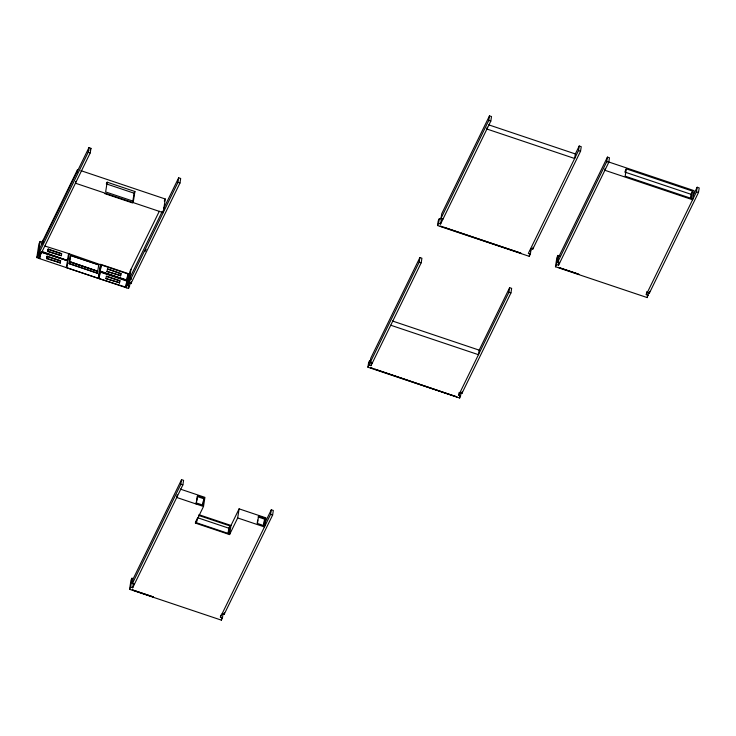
<?xml version="1.0" encoding="UTF-8"?>
<svg xmlns="http://www.w3.org/2000/svg" width="736" height="736" viewBox="0 0 736 736"><rect width="100%" height="100%" fill="white"/><g stroke="black" fill="none" stroke-linecap="round" stroke-linejoin="round"><path stroke-width="1.1" d="M39.459 254.84L38.824 258.29L36.8 257.609L38.916 243.938L40.14 241.426L42.164 242.107L41.842 244.214M36.8 257.609L38.024 255.098L40.14 241.426M41.418 251.74L41.133 253.561L39.109 252.88L39.808 248.326L88.927 147.66L90.951 148.341L90.243 152.895L40.048 255.778L38.024 255.098M38.824 258.29L39.312 255.134M130.281 282.762L128.533 288.503L39.597 258.63L40.443 253.175M39.597 258.63L40.535 252.623M42.78 242.926L43.249 239.89M46.616 258.667L47.132 256.165L60.6 260.691L60.269 262.826L46.616 258.667L47.132 256.165M47.72 251.546L48.226 249.044L61.704 253.57L61.373 255.705L47.72 251.546L48.226 249.044M60.085 263.194L60.6 260.691M75.734 181.387L75.458 183.209L163.171 212.667L165.287 199.005L80.822 170.632M77.105 172.574L77.574 169.538L42.164 242.107M66.304 267.6L67.491 260.682L41.86 252.071M126.5 287.822L128.8 273.783L100.676 264.344L98.385 278.374L66.912 267.803L69.202 253.773L68.595 253.561L67.399 260.48L41.952 251.5M69.221 263.736L70.555 255.401L98.744 264.868L97.41 273.203L69.221 263.736L69.58 261.74M70.555 255.401L69.543 261.676L97.768 271.207M39.109 252.88L88.219 152.214L88.927 147.66M107.152 182.188L105.644 191.94L133.4 201.259L134.909 191.507L107.152 182.188L106.324 183.88L134.081 193.2L132.572 202.952L104.816 193.632M98.385 278.374L100.676 264.344M98.992 278.576L100.188 271.667L126.886 280.628L125.874 287.178L98.992 278.576L100.188 271.667M100.096 271.464L101.292 264.546L100.096 271.464L126.794 280.434L127.99 273.516L126.794 280.434M105.892 278.576L106.398 276.074L119.867 280.591L119.536 282.734L105.892 278.576L119.536 282.734M106.987 271.455L107.502 268.953L120.971 273.479L120.64 275.614L106.987 271.455L120.64 275.614M119.361 283.102L119.867 280.591M120.465 275.982L120.971 273.479M125.69 287.546L126.886 280.628M129.794 285.918L127.76 285.237L129.876 271.566L159.316 211.232M130.962 269.358L128.846 283.02L130.87 283.7L179.98 183.034L180.688 178.48L178.664 177.799L163.88 208.113M128.533 288.503L129.021 285.347M130.87 283.7L131.155 281.879M127.76 285.237L177.956 182.353L178.664 177.799M129.582 589.315L130.99 580.198L132.075 577.99L130.658 587.098L129.582 589.315L221.343 620.135L222.428 617.918L223.054 613.87M134.421 584.237L132.388 583.556L133.096 578.993L181.562 479.66L183.586 480.341L182.878 484.895L132.692 587.779L130.658 587.098M132.692 587.779L133.317 583.731M177.164 494.748L176.741 497.481L203.513 506.478L195.399 523.094L229.577 534.575L237.682 517.951L239.099 508.843L265.862 517.831L264.454 526.948L237.682 517.951M132.388 583.556L180.854 484.224L181.562 479.66M197.616 495.724L196.098 503.792L197.616 495.724L204.001 497.867L202.878 505.126L196.494 502.982M195.399 523.094L195.721 521.07M197.23 518.402L196.549 522.79L228.758 533.609L229.945 525.927L198.812 515.467M202.639 504.896L204.001 497.867M203.513 506.478L204.921 497.361L180.292 489.09M227.976 533.701L228.832 528.209L229.945 525.927M229.577 534.575L230.994 525.458L239.099 508.843M222.428 617.918L220.404 617.237L220.717 615.213M221.343 620.135L221.665 618.111M222.134 613.695L224.158 614.376L224.443 612.554M257.204 523.222L257.683 520.113M258.566 516.194L257.444 523.452L263.819 525.596L264.942 518.337L258.566 516.194L258.17 517.003L264.546 519.147L263.589 525.366M220.404 617.237L270.6 514.363L271.299 509.8L273.323 510.48L272.624 515.044L224.158 614.376M367.908 367.209L368.607 362.655L369.693 360.438L368.984 364.992L367.908 367.209L459.669 398.029L461.178 393.079M372.094 363.455L370.07 362.774L370.769 358.22L419.888 257.554L421.912 258.235L421.204 262.789L371.008 365.672L368.984 364.992M371.008 365.672L371.579 362.029M370.07 362.774L419.18 262.108L419.888 257.554M530.334 251.04L531.052 249.568L530.352 254.122L529.267 256.34L437.506 225.52L438.205 220.956L439.291 218.748L441.315 219.429L440.606 223.983L438.582 223.302L439.291 218.748M443.063 218.96L441.039 218.279L441.738 213.725L489.486 115.865L491.51 116.546L490.802 121.1L440.606 223.983M487.214 127.208L486.938 129.039L574.65 158.498L575.35 153.944L579.223 146.004L581.247 146.685L580.548 151.239L532.8 249.099L530.776 248.418M441.039 218.279L488.778 120.419L489.486 115.865M460.754 395.812L458.721 395.131L459.144 392.398M459.669 398.029L459.954 396.207M459.807 392.914L461.831 393.594L462.116 391.773M461.831 393.594L510.94 292.937L511.649 288.374L509.625 287.693L479.164 350.134L478.455 354.688L390.742 325.229M458.721 395.131L508.916 292.256L509.625 287.693M529.267 256.34L529.69 253.607M532.8 249.099L533.085 247.278M648.775 292.33L647.22 297.583L555.459 266.763L556.867 257.646L557.943 255.429L559.976 256.11M555.459 266.763L556.536 264.546L557.943 255.429M559.645 263.01L557.621 262.329L558.32 257.775L607.439 157.108L609.463 157.789L608.755 162.343L558.56 265.227L556.536 264.546M558.56 265.227L559.029 262.191M530.352 254.122L528.328 253.442L578.514 150.558L579.223 146.004M605.167 168.461L604.882 170.283L692.594 199.741L694.011 190.624L608.46 161.892M557.621 262.329L606.731 161.662L607.439 157.108M626.308 168.866L625.177 176.198L691.417 198.444L692.548 191.112L626.308 168.866L625.149 171.249M648.306 295.366L646.272 294.685L646.742 291.649M647.22 297.583L647.533 295.559M647.358 292.468L649.382 293.149L649.667 291.327M690.35 198.481L691.003 194.286L692.548 191.112M646.272 294.685L696.468 191.802L697.176 187.248L699.2 187.928L698.492 192.482L649.382 293.149M89.967 150.365L90.951 148.341M68.595 253.561L44.924 246.045M69.202 253.773L100.501 264.712M67.491 260.682L40.618 252.08M98.744 264.868L70.49 255.548M134.081 193.2L134.909 191.507M97.41 273.203L69.294 263.589M107.502 268.953L119.756 273.498M164.294 201.038L165.287 199.005M162.38 211.168L129.554 278.466L131.578 279.146M145.112 251.408L146.105 249.357M264.546 519.147L264.942 518.337M265.162 522.385L271.299 509.8M437.506 225.52L438.582 223.302M440.128 226.016L442.686 227.056M374.072 368.902L456.955 396.906L375.158 369.27M558.201 267.324L579.066 274.326M693.303 195.187L697.176 187.248M488.778 120.419L490.802 121.1M578.514 150.558L580.548 151.239M606.731 161.662L608.755 162.343M696.468 191.802L698.492 192.482M488.722 124.844L575.35 153.944M624.763 172.04L691.003 194.286M441.002 226.311L442.759 226.909M559.25 267.674L578.027 273.976M419.18 262.108L421.204 262.789M508.916 292.256L510.94 292.937M88.219 152.214L90.243 152.895M177.956 182.353L179.98 183.034M392.527 321.034L479.164 350.134M101.108 264.914L127.806 273.884M48.052 249.412L60.481 253.589M47.895 251.178L61.373 255.705M100.271 271.096L126.978 280.057M41.768 251.878L66.332 260.121M69.607 261.519L97.695 271.354L69.506 261.887M100.004 272.035L126.702 280.996M46.948 256.533L60.416 261.059M107.254 276.791L118.652 280.618M46.8 258.299L60.269 262.826M38.971 257.996L39.781 258.262M180.854 484.224L182.878 484.895M270.6 514.363L272.624 515.044M197.22 496.533L203.605 498.677M198.95 514.703L230.994 525.458M197.69 517.758L228.832 528.209M132.333 589.876L153.198 596.878L132.333 589.876M370.521 367.715L373.161 368.598L370.521 367.715M443.67 227.212L520.849 253.129L443.67 227.212"/></g></svg>
